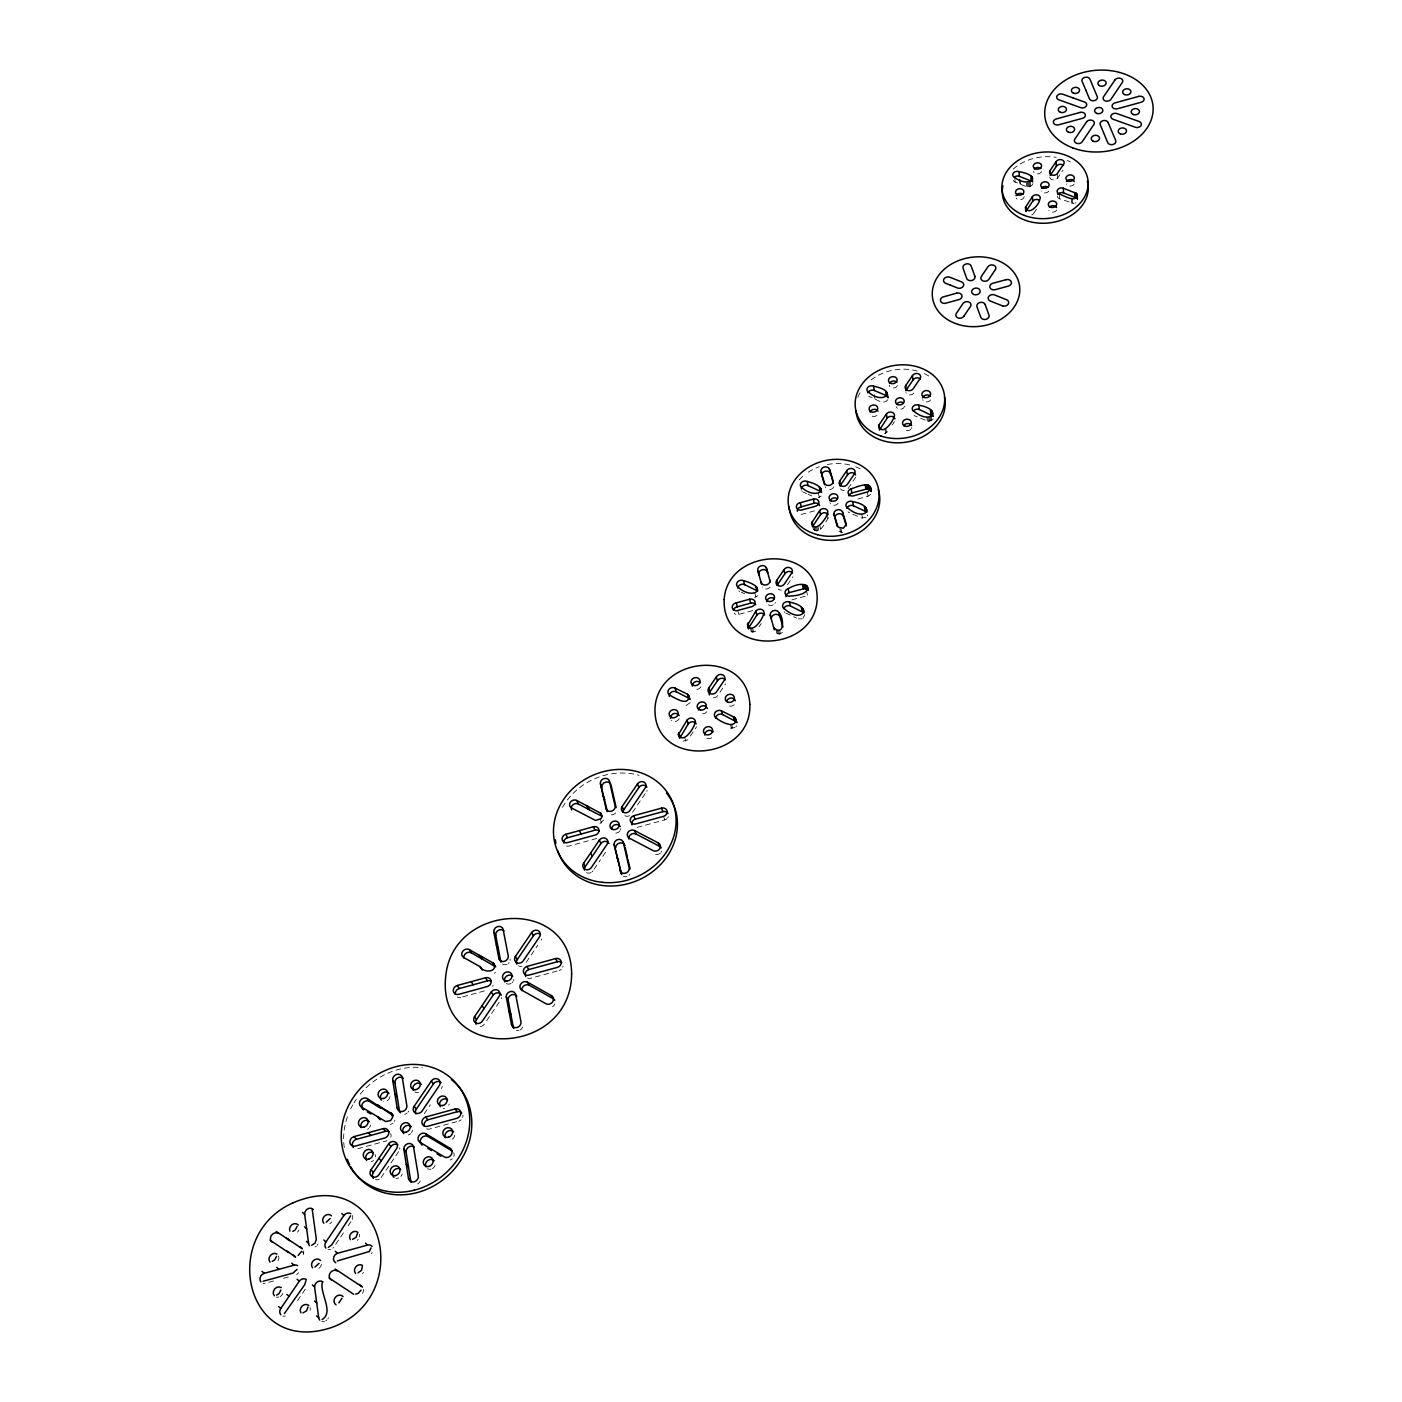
<?xml version="1.0" encoding="UTF-8"?>
<svg xmlns="http://www.w3.org/2000/svg" width="1402" height="1402" viewBox="0 0 1402 1402"><rect width="100%" height="100%" fill="white"/><g stroke="black" fill="none" stroke-linecap="round" stroke-linejoin="round"><path stroke-width="0.75" stroke-dasharray="5 3.75" d="M804.836 614.654L802.89 618.317M303.41 1254.685L303.743 1250.777M1033.011 183.609C1029.541 191.04 1020.516 183.031 1015.136 182.12A4.171 3.207 -6.6 0 1 1013.208 180.227M603.561 820.065L599.46 824.025M394.505 1121.32L394.908 1120.093M867.33 515.831L867.68 514.867M887.869 399.658C883.102 406.124 875.339 397.94 869.678 396.784A4.346 3.523 -10.1 0 1 868.802 396.258M690.117 702.595L686.489 705.329L683.107 704.768M812.932 528.852C819.364 535.914 825.603 522.14 827.969 518.267A4.469 3.733 -11.9 0 0 828.459 517.356M887.624 431.711L884.487 433.744M486.652 1020.726L499.638 1001.554M594.045 869.275L600.424 859.759M719.945 692.255L725.57 683.878M1049.747 177.002A4.188 3.207 -5.8 0 0 1052.972 179.894A4.188 3.207 -5.8 0 0 1057.616 178.089L1062.944 170.185M848.105 488.509L855.395 477.714A4.434 3.68 -10.9 0 0 855.763 476.785M632.565 812.284L645.516 793.129M787.468 584.774L792.884 576.748M526.223 962.263L537.807 945.176M343.402 1232.884L333.834 1247.009A5.345 4.697 -49.8 0 1 332.922 1248.078M348.187 1225.821L351.762 1220.529M424.228 1113.819L430.344 1104.794M690.345 736.05L695.865 727.936A4.644 4.066 -19.2 0 0 696.408 726.937M1033.677 213.402L1036.814 208.81M892.18 425.016L894.476 421.669M398.659 1151.62L381.256 1177.312A5.222 4.627 -46.3 0 1 380.363 1178.346M297.539 1300.583L307.02 1286.65M602.737 856.359L607.364 849.559M759.078 626.747L761.198 623.627M735.962 726.779L736.628 725.833M933.206 419.075L928.51 421.389L914.998 415.956A4.381 3.575 -8.8 0 1 914.104 415.43M791.832 599.898L805.431 596.183L808.2 594.255M870.73 494.363L868.031 496.238L854.712 499.866M494.538 973.251L495.449 972.357M757.746 595.762L754.802 597.48M821.099 496.133L818.225 497.798M687.839 739.783L682.406 741.413M1033.432 213.787L1031.784 214.979M782.474 632.53L779.337 634.054L775.288 632.547M392.823 1123.388L390.439 1124.474M755.836 631.093L752.488 632.109L749.509 630.795M735.051 727.55L730.442 728.111M865.858 517.408L861.424 517.986L848.911 512.449A4.469 3.733 -11 0 1 848 511.888M1074.931 203.185L1075.877 202.729M462.765 996.857L487.283 990.145M357.86 1148.694L386.934 1140.755M273.548 1281.007L265.521 1283.233A5.415 4.679 -51.1 0 1 262.963 1283.251M752.734 610.606L738.241 614.532A4.539 3.873 -15.7 0 1 734.157 613.217M667.001 818.663A4.749 4.224 -22.4 0 1 664.846 819.855L637.665 827.268A4.749 4.206 -23.8 0 1 636.455 827.53M557.102 971.043L531.148 978.14A4.925 4.416 -33.5 0 1 527.52 978.018M456.789 1121.635L430.116 1128.925A5.152 4.592 -43.3 0 1 426.401 1128.75M814.439 510.889L802.189 514.219A4.451 3.715 -12.7 0 1 798.947 513.623M596.814 838.466L569.3 845.984A4.767 4.206 -27 0 1 564.901 845.003M283.502 1278.291L289.408 1276.696M801.839 618.86L798.369 618.895M1057.318 196.105A4.224 3.242 -5.5 0 0 1059.544 198.769L1073.862 203.448M838.922 531.183L842.917 532.602M803.223 492.137L806.5 493.557M811.776 495.922L808.13 494.275M741.308 592.205L744.602 593.729M785.751 613.024L796.564 618.054M301.675 1251.373L303.848 1253.37M600.161 819.557L601.703 823.027M663.479 816.367L664.846 819.855M684.649 737.557L685.928 741.202M730.424 724.694L731.581 728.392M731.634 724.694L732.79 728.392M737.715 610.466L738.819 614.374M751.419 628.219L752.488 632.109M750.28 628.026L751.349 631.916M752.611 628.149L753.68 632.022M754.872 593.186L755.923 597.129M777.164 630.181L778.163 634.054M776.042 629.919L777.041 633.792M779.512 629.919L780.511 633.792M778.338 630.181L779.337 634.054M806.571 591.136L807.464 595.096M813.475 526.241L814.352 530.307M815.613 526.837L816.472 530.92M814.474 526.661L815.351 530.727M817.892 526.416L818.75 530.499M816.77 526.749L817.646 530.832M819.697 525.102L820.573 529.185M818.47 493.311L819.329 497.447M827.127 514.166L827.969 518.267M839.851 528.291L840.657 532.374M840.955 528.536L841.761 532.62M861.774 514.113L862.528 518.232M867.295 492.084L868.031 496.238M874.322 394.733L875.006 399.044M885.889 428.609L886.572 432.885M884.925 429.17L885.591 433.428M927.949 417.113L928.51 421.389M926.845 416.885L927.405 421.178M930.209 416.797L930.77 421.091M929.105 417.077L929.649 421.371M931.226 416.306L931.769 420.6M1014.82 177.441L1015.136 182.12M1020.06 179.403L1020.358 184.065M1019.604 179.193L1019.902 183.872M1027.228 182.032L1027.508 186.694M1026.334 183.259L1026.527 186.378M1030.435 181.734L1030.698 186.396M1029.383 182.05L1029.664 186.711M1028.297 182.155L1028.577 186.816M1057.423 173.41L1057.616 178.089M1059.351 194.124L1059.544 198.769M1072.6 198.839L1072.758 203.5M1071.531 198.663L1071.689 203.325M1024.161 196.578A4.206 3.242 -6.5 0 1 1020.831 199.715A4.206 3.242 -6.5 0 1 1016.24 198.19M1056.6 210.037A4.224 3.277 -5.7 0 1 1052.674 212.193A4.224 3.277 -5.7 0 1 1048.801 210.3M1041.546 171.64A4.171 3.19 -6.2 0 1 1037.235 173.883A4.171 3.19 -6.2 0 1 1033.537 171.359M1074.09 184.065A4.206 3.225 -5.4 0 1 1070.076 186.045A4.206 3.225 -5.4 0 1 1066.344 184.03M1048.836 191.075A4.206 3.225 -5.9 0 1 1044.718 192.933A4.206 3.225 -5.9 0 1 1041.125 190.795M1013.19 169.134A43.129 33.192 -5.9 0 1 1056.267 157.357M1067.15 160.424A43.129 33.192 -5.9 0 1 1070.462 161.949M330.557 1249.41A5.345 4.697 -49.8 0 1 327.998 1249.427M285.43 1316.04A5.468 4.749 -52.6 0 1 282.853 1316.057M321.496 1264.113A5.38 4.714 -50.7 0 1 315.923 1269.266M328.401 1317.687A5.468 4.802 -53.1 0 1 327.753 1318.967M326.824 1320.053A5.468 4.802 -53.1 0 1 325.685 1320.894M324.423 1321.42A5.468 4.802 -53.1 0 1 321.812 1321.42M363.398 1289.507A5.433 4.784 -52.1 0 1 362.47 1293.45M372.213 1252.547A5.345 4.732 -50.1 0 1 371.302 1253.616M352.358 1215.481A5.31 4.662 -48.5 0 1 352.41 1219.302M318.026 1243.96A5.345 4.679 -49.6 0 1 317.308 1245.151M316.344 1246.168A5.345 4.679 -49.6 0 1 315.187 1246.904M298.608 1272.683A5.398 4.697 -50.9 0 1 296.558 1274.576M310.105 1307.558A5.468 4.767 -52.7 0 1 310.105 1310.239M331.678 1221.896A5.31 4.644 -48.6 0 1 329.698 1223.806M359.333 1234.338A5.328 4.697 -49.4 0 1 359.438 1236.932M358.229 1239.386A5.328 4.697 -49.4 0 1 357.23 1240.367M282.853 1293.398A5.433 4.714 -51.8 0 1 280.137 1296.552M278.875 1297.06A5.433 4.714 -51.8 0 1 276.317 1297.078M363.504 1272.403A5.38 4.767 -51.1 0 1 362.592 1273.472M298.994 1229.887A5.328 4.627 -49 0 1 297.452 1232.148M278.525 1255.912A5.38 4.662 -50.3 0 1 276.948 1262.08M344.279 1147.519A67.629 60.023 -43.8 0 1 347.451 1116.64M350.78 1108.702A67.629 60.023 -43.8 0 1 352.813 1104.881M353.9 1103.006A67.629 60.023 -43.8 0 1 356.283 1099.361M360.226 1094.138A67.629 60.023 -43.8 0 1 385.743 1074.16M387.706 1073.266A67.629 60.023 -43.8 0 1 422.405 1067.676M442.226 1086.147A5.082 4.539 -41.2 0 1 441.332 1088.548M399.675 1147.905A5.187 4.592 -44.9 0 1 399.658 1149.167M379.276 1179.152A5.222 4.627 -46.3 0 1 375.491 1179.678M412.451 1130.135A5.152 4.574 -43.8 0 1 411.54 1132.588M410.663 1133.605A5.152 4.574 -43.8 0 1 408.35 1134.884M420.232 1180.887A5.24 4.662 -46.3 0 1 417.638 1183.936M453.687 1152.707A5.187 4.662 -44.7 0 1 453.827 1156.44M452.338 1158.665A5.187 4.662 -44.7 0 1 450.007 1159.962M462.853 1115.081A5.135 4.609 -42.4 0 1 462.607 1117.587M461.135 1119.795A5.135 4.609 -42.4 0 1 458.84 1121.074M408.648 1111.05A5.135 4.539 -42.8 0 1 407.964 1112.189M407.036 1113.153A5.135 4.539 -42.8 0 1 404.67 1114.292M390.667 1133.57A5.17 4.574 -44.3 0 1 390.755 1137.25M402.146 1173.965A5.222 4.644 -46.1 0 1 400.919 1176.348M398.729 1177.925A5.222 4.644 -46.1 0 1 396.188 1178.293M418.532 1092.351A5.1 4.521 -41.6 0 1 414.887 1092.018M449.166 1104.057A5.117 4.574 -42 0 1 448.745 1105.284M444.679 1108.369A5.117 4.574 -42 0 1 443.4 1108.421M375 1154.477A5.205 4.592 -45.4 0 1 375.385 1156.93M373.563 1160.418A5.205 4.592 -45.4 0 1 371.232 1161.715M454.721 1135.217A5.17 4.627 -43.6 0 1 450.638 1139.984M435.006 1165.57A5.205 4.662 -45.4 0 1 432.412 1168.602M431.168 1169.11A5.205 4.662 -45.4 0 1 427.487 1168.655M390.001 1096.592A5.117 4.504 -42.4 0 1 383.412 1101.306M370.478 1125.087A5.152 4.539 -44 0 1 369.55 1127.523M368.656 1128.54A5.152 4.539 -44 0 1 367.569 1129.329M513.886 979.437A4.942 4.399 -34.4 0 1 513.623 980.629M513.044 981.733A4.942 4.399 -34.4 0 1 512.221 982.697M511.169 983.45A4.942 4.399 -34.4 0 1 505.474 982.855M522.017 966.171A4.907 4.381 -33.2 0 1 518.442 965.785M501.776 997.453A4.96 4.434 -35.5 0 1 501.46 998.645M510.118 959.161A4.907 4.364 -33.6 0 1 510.1 960.335M509.119 962.578A4.907 4.364 -33.6 0 1 508.225 963.489M507.138 964.173A4.907 4.364 -33.6 0 1 502.424 963.98M541.838 938.937A4.889 4.346 -31.7 0 1 541.277 940.041M484.391 1024.091A4.995 4.451 -37.1 0 1 480.027 1026.492M460.855 997.383A4.96 4.381 -36.3 0 1 457.297 996.997M522.613 1027.088A4.995 4.504 -36.4 0 1 520.142 1029.979M518.933 1030.47A4.995 4.504 -36.4 0 1 516.444 1030.523M554.947 1003.814A4.977 4.486 -34.2 0 1 552.493 1006.671M562.973 965.996A4.925 4.416 -32.2 0 1 562.728 967.187M561.326 969.273A4.925 4.416 -32.2 0 1 559.1 970.499M493.066 985.133A4.942 4.399 -35.2 0 1 492.803 986.325M620.788 828.652A4.749 4.206 -24.8 0 1 620.56 829.774M620.034 830.825A4.749 4.206 -24.8 0 1 613.568 832.595M629.586 815.649A4.732 4.188 -23.8 0 1 624.013 815.14M615.723 812.862A4.732 4.171 -24.4 0 1 608.363 813.528M647.216 790.36A4.714 4.153 -22.6 0 1 646.69 791.394M592.976 870.852A4.802 4.259 -27.2 0 1 592.17 871.781M591.136 872.5A4.802 4.259 -27.2 0 1 586.457 872.64M562.535 807.342A62.354 55.169 -24.8 0 1 639.014 775.324M629.919 874.41A4.802 4.294 -25.8 0 1 629.112 875.339M626.922 876.53A4.802 4.294 -25.8 0 1 623.382 876.197M661.551 851.172A4.784 4.276 -23.7 0 1 661.025 852.241M660.237 853.17A4.784 4.276 -23.7 0 1 654.506 854.028M668.316 816.7A4.749 4.224 -22.4 0 1 667.79 817.752M700.895 686.77A4.609 3.996 -18.3 0 1 693.85 688.697M679.216 718.648A4.644 4.031 -19.7 0 1 671.348 720.172M711.778 737.715A4.662 4.083 -18.6 0 1 706.187 737.715M734.245 704.733A4.627 4.031 -17.2 0 1 727.007 704.435M717.684 695.602A4.627 4.013 -17.7 0 1 711.375 697.32M706.853 711.655A4.644 4.031 -18.5 0 1 700.527 713.39M775.394 602.404A4.539 3.873 -14.4 0 1 774.92 603.368M773.221 604.858A4.539 3.873 -14.4 0 1 767.823 604.472M739.66 591.451A4.504 3.82 -15.3 0 1 738.784 590.855M784.822 612.429A4.556 3.891 -13.8 0 1 784.139 611.64M781.37 590.084A4.521 3.838 -13.9 0 1 778.233 589.085M770.136 587.14A4.521 3.838 -14.4 0 1 762.408 587.035M838.116 503.283A4.451 3.715 -11.5 0 1 830.019 502.775M802.365 491.559A4.416 3.68 -12.4 0 1 801.716 490.805M844.267 490.56A4.434 3.698 -11.2 0 1 840.464 488.877M833.682 486.897A4.434 3.68 -11.6 0 1 827.04 489.123M825.568 487.756A4.434 3.68 -11.6 0 1 825.217 486.862M799.21 479.905A45.653 38.099 -11.5 0 1 805.011 474.524M808.306 472.194A45.653 38.099 -11.5 0 1 819.329 466.708M827.373 464.518A45.653 38.099 -11.5 0 1 851.82 465.499M855.588 466.778A45.653 38.099 -11.5 0 1 862.563 470.196M897.455 385.638A4.346 3.523 -9.5 0 1 889.166 385.2M876.898 415.465A4.364 3.575 -10.1 0 1 870.782 415.36M857.919 397.379A44.846 36.575 -9.3 0 1 861.056 390.983M871.15 379.924A44.846 36.575 -9.3 0 1 917.118 370.987M924.409 373.651A44.846 36.575 -9.3 0 1 930.91 377.418M911.843 427.452A4.399 3.61 -9.1 0 1 911.51 428.381M910.897 429.205A4.399 3.61 -9.1 0 1 903.957 429.345M930.648 399.903A4.381 3.558 -8.5 0 1 922.621 399.763M913.824 393.033A4.364 3.54 -9 0 1 905.867 392.613M904.658 406.37A4.364 3.558 -9.3 0 1 896.246 406.808"/><path stroke-width="1.5" d="M747.546 625.082L755.818 611.202A4.556 3.908 -14.9 0 1 762.092 609.677A4.556 3.908 -14.9 0 1 763.336 615.057C762.057 619.369 752.541 634.528 747.546 625.082L748.615 628.955L747.546 624.048M678.375 734.648L687.033 720.155A4.662 4.066 -19.2 0 1 693.429 718.613A4.662 4.066 -19.2 0 1 694.603 724.256C693.342 728.602 683.387 744.62 678.375 734.648L679.672 738.293L688.294 723.835L687.033 720.155M305.899 1280.692L304.777 1284.618L284.378 1313.604M357.475 1233.445L356.143 1237.283L352.621 1239.35M308.037 1306.892L306.547 1310.817L302.955 1312.85M371.109 1247.868L369.234 1251.548M341.93 1298.305L338.863 1302.879M350.64 1215.814L331.678 1244.906L328.348 1247.342M280.891 1290.033L278.928 1293.766L276.527 1295.115M297.101 1226.417L295.174 1230.045L292.79 1231.377M276.562 1256.367L274.599 1260.03L272.216 1261.379M1025.475 207.391L1032.415 196.578A4.224 3.26 -6.1 0 1 1038.181 195.176A4.224 3.26 -6.1 0 1 1039.688 199.575C1039.513 204.377 1028.612 216.469 1025.475 207.391L1025.721 211.334M886.414 413.94L887.08 418.234L879.475 430.063L879.054 424.876L886.414 413.94A4.399 3.593 -9.6 0 1 892.443 412.486A4.399 3.593 -9.6 0 1 893.828 417.375C893.214 421.231 881.963 436.863 878.791 425.805M811.723 522.858L819.679 510.538A4.469 3.733 -12 0 1 825.813 509.049A4.469 3.733 -12 0 1 827.127 514.166C826.567 518.004 814.79 534.477 811.723 522.858L812.617 526.942M748.633 627.921L756.87 615.11L755.818 611.202M301.623 1251.285L298.205 1255.509M297.014 1269.388L293 1273.086L263.138 1281.253M330.153 1218.496L326.28 1222.211M361.015 1290.173L358.281 1293.38L355.67 1294.099M319.008 1263.325L314.977 1267.075M590.645 852.994L599.355 840.078A4.784 4.241 -25.7 0 1 605.892 838.501A4.784 4.241 -25.7 0 1 606.978 844.442L591.381 867.487A4.819 4.276 -27.1 0 1 584.862 869.275A4.819 4.276 -27.1 0 1 583.565 863.334L590.645 852.994L592.24 856.377L585.177 866.699A4.802 4.259 -27.2 0 0 584.459 870.029M819.679 510.538L820.538 514.639L812.897 525.978L812.021 521.894M1032.415 196.578L1032.678 201.24L1025.984 211.176L1025.703 206.55M592.24 856.377L600.915 843.496A4.767 4.224 -25.8 0 1 608.976 843.513M378.908 1158.28L388.669 1143.839A5.205 4.609 -44.8 0 1 395.574 1142.192A5.205 4.609 -44.8 0 1 396.38 1148.939L378.926 1174.701A5.24 4.644 -46.2 0 1 372.021 1176.593A5.24 4.644 -46.2 0 1 370.987 1169.829L378.908 1158.28L381.239 1160.926L373.335 1172.458A5.222 4.627 -46.3 0 0 373.44 1178.434M482.06 1005.637L491.278 991.968A4.977 4.434 -35.4 0 1 498.008 990.355A4.977 4.434 -35.4 0 1 498.954 996.699L482.428 1021.077A5.012 4.469 -37 0 1 475.716 1022.917A5.012 4.469 -37 0 1 474.559 1016.573L482.06 1005.637L484.005 1008.669L476.522 1019.587A4.995 4.451 -37.1 0 0 476.102 1024.249M280.786 1314.708A5.468 4.749 -52.6 0 1 280.803 1308.417L299.274 1281.218A5.415 4.732 -51.5 0 1 306.319 1279.535M381.239 1160.926L390.948 1146.521A5.187 4.592 -44.9 0 1 397.835 1144.873M484.005 1008.669L493.206 995.034A4.96 4.434 -35.5 0 1 501.425 995.14M516.847 964.155A4.907 4.381 -33.2 0 1 517.233 959.616L533.443 935.73A4.889 4.346 -31.7 0 1 540.033 933.925M325.93 1248.13A5.345 4.697 -49.8 0 1 325.895 1241.997L343.84 1215.552A5.31 4.662 -48.5 0 1 350.763 1213.659M415.833 1113.942A5.135 4.556 -42.7 0 1 416.341 1109.105L433.446 1083.904A5.082 4.539 -41.2 0 1 441.139 1082.782M622.137 806.5L637.507 783.858A4.732 4.153 -22.6 0 1 643.939 782.106A4.732 4.153 -22.6 0 1 645.288 787.854L629.936 810.531A4.749 4.188 -23.8 0 1 623.469 812.301A4.749 4.188 -23.8 0 1 622.137 806.5L623.61 810.005A4.732 4.188 -23.8 0 0 622.856 812.161M623.61 810.005L638.926 787.416A4.714 4.153 -22.6 0 1 646.935 787.153M709.359 694.936A4.627 4.013 -17.7 0 1 709.955 691.817L717.473 680.741A4.609 3.996 -17.3 0 1 725.36 679.847M1050.028 170.658L1056.144 161.686A4.188 3.207 -5.7 0 1 1061.647 159.775A4.188 3.207 -5.7 0 1 1063.838 163.911L1057.423 173.41A4.206 3.225 -5.8 0 1 1051.745 174.97A4.206 3.225 -5.8 0 1 1050.028 170.658L1050.168 173.795M515.41 956.462L531.673 932.523A4.907 4.364 -31.6 0 1 538.28 930.718A4.907 4.364 -31.6 0 1 539.525 936.834L523.261 960.826A4.925 4.399 -33.1 0 1 516.619 962.648A4.925 4.399 -33.1 0 1 515.41 956.462L517.233 959.616M414.133 1106.336L431.325 1081.047A5.1 4.539 -41.1 0 1 438.107 1079.189A5.1 4.539 -41.1 0 1 439.229 1085.709L422.055 1111.05A5.152 4.574 -42.6 0 1 415.237 1112.925A5.152 4.574 -42.6 0 1 414.133 1106.336L416.341 1109.105M839.728 481.009L846.685 470.774A4.434 3.68 -10.9 0 1 852.591 468.724A4.434 3.68 -10.9 0 1 854.642 473.543L847.334 484.356A4.451 3.698 -11.2 0 1 841.27 486.003A4.451 3.698 -11.2 0 1 839.728 481.009L840.517 485.162A4.434 3.698 -11.2 0 0 840.078 486.091M905.692 385.55L912.404 375.718A4.364 3.54 -8.8 0 1 918.17 373.703A4.364 3.54 -8.8 0 1 920.273 378.312L913.245 388.704A4.364 3.54 -9 0 1 907.304 390.334A4.364 3.54 -9 0 1 905.692 385.55L906.305 389.896A4.364 3.54 -9 0 0 905.867 390.772M1050.238 175.355L1056.354 166.382L1056.144 161.686M840.517 485.162L847.474 474.963L846.685 470.774M776.673 580.463L783.911 569.808A4.521 3.838 -13.5 0 1 789.939 567.705A4.521 3.838 -13.5 0 1 791.937 572.752L784.349 584.003A4.539 3.856 -13.9 0 1 778.163 585.703A4.539 3.856 -13.9 0 1 776.673 580.463L777.654 584.424A4.521 3.838 -13.9 0 0 777.181 585.388M906.305 389.896L912.982 380.065L912.404 375.718M777.654 584.424L784.875 573.804L783.911 569.808M708.764 688.067L716.299 676.956A4.627 3.996 -17.3 0 1 722.468 674.783A4.627 3.996 -17.3 0 1 724.413 680.093L716.492 691.852A4.627 4.013 -17.7 0 1 710.183 693.587A4.627 4.013 -17.7 0 1 708.764 688.067L709.955 691.817M369.234 1251.53L337.339 1260.941M293.158 1202.758C218.87 1235.477 245.175 1356.628 331.661 1327.466C415.553 1297.516 385.059 1163.59 293.211 1202.741M322.162 1319.51C334.254 1312.132 319.586 1293.45 322.302 1282.69M358.071 1272.806L361.436 1270.335L362.364 1266.392M311.665 1245.274L315.117 1243.048L316.326 1239.193L312.243 1209.576M736.278 602.895L749.614 599.215A4.539 3.873 -15.2 0 1 755.03 601.756A4.539 3.873 -15.2 0 1 751.682 606.68L737.137 610.624A4.539 3.873 -15.7 0 1 732.23 607.469A4.539 3.873 -15.7 0 1 736.278 602.895L737.382 606.821A4.539 3.873 -15.7 0 0 733.386 610.343M737.382 606.821L750.683 603.14A4.539 3.873 -15.2 0 1 755.678 604.753M579.482 830.597L593.432 826.759A4.767 4.206 -25.7 0 1 598.917 829.633A4.767 4.206 -25.7 0 1 595.254 835.031L567.652 842.584A4.784 4.206 -27 0 1 562.184 839.693A4.784 4.206 -27 0 1 565.882 834.278L579.482 830.597L581.076 834.05L594.991 830.194A4.767 4.206 -25.8 0 1 599.408 831.176M471.23 981.698L485.565 977.737A4.96 4.416 -35.1 0 1 491.103 980.857A4.96 4.416 -35.1 0 1 487.213 986.552L458.84 994.316A4.977 4.399 -36.2 0 1 453.337 991.196A4.977 4.399 -36.2 0 1 457.245 985.483L471.23 981.698L473.193 984.782L487.493 980.822A4.942 4.399 -35.2 0 1 491.05 981.207M368.428 1132.711L383.167 1128.645A5.187 4.574 -44.2 0 1 388.74 1132.027A5.187 4.574 -44.2 0 1 384.639 1138.038L355.477 1146.03A5.205 4.574 -44.8 0 1 349.922 1142.648A5.205 4.574 -44.8 0 1 354.058 1136.601L368.428 1132.711L370.759 1135.427L385.462 1131.361A5.17 4.574 -44.3 0 1 389.09 1131.8M260.93 1281.919A5.415 4.679 -51.1 0 1 264.277 1273.314L293.999 1265.2A5.398 4.697 -50.9 0 1 297.68 1265.691M800.314 502.722L813.388 499.112A4.451 3.715 -12.2 0 1 818.75 501.495A4.451 3.715 -12.2 0 1 815.526 506.245L801.278 510.1A4.451 3.715 -12.7 0 1 796.406 507.121A4.451 3.715 -12.7 0 1 800.314 502.722L801.225 506.841A4.451 3.715 -12.7 0 0 797.317 511.222M801.225 506.841L814.264 503.23A4.451 3.715 -12.2 0 1 819.609 505.614M870.484 487.353L868.381 491.664L853.941 495.73A4.469 3.715 -10.9 0 1 848.315 493.697A4.469 3.715 -10.9 0 1 851.119 488.807C856.604 487.37 871.816 479.379 871.203 491.506L870.046 486.476M848.964 495.922A4.451 3.715 -10.9 0 1 851.873 492.961L866.944 488.947L870.765 490.63M788.117 588.7C810.041 576.134 816.945 594.886 790.886 595.955A4.556 3.873 -13.6 0 1 785.208 593.8A4.556 3.873 -13.6 0 1 788.117 588.7L789.081 592.66A4.539 3.873 -13.6 0 0 785.961 596.744M789.081 592.66L804.45 588.577L808.306 590.347L807.394 586.387M633.651 815.754L661.516 808.13A4.767 4.224 -22.4 0 1 667.089 810.987A4.767 4.224 -22.4 0 1 663.479 816.367L636.228 823.815A4.767 4.224 -23.8 0 1 630.427 821.344A4.767 4.224 -23.8 0 1 633.651 815.754L635.088 819.241A4.749 4.206 -23.8 0 0 631.899 824.797M635.088 819.241L662.883 811.635A4.749 4.224 -22.4 0 1 668.018 813.458M526.924 966.434L555.578 958.582A4.942 4.434 -32.1 0 1 561.203 961.684A4.942 4.434 -32.1 0 1 557.383 967.362L529.343 975.021A4.942 4.416 -33.4 0 1 523.507 972.34A4.942 4.416 -33.4 0 1 526.924 966.434L528.729 969.571A4.925 4.416 -33.5 0 0 525.785 976.511M528.729 969.571L557.313 961.737A4.925 4.416 -32.2 0 1 561.816 962.806M425.665 1117.026L455.124 1108.964A5.152 4.609 -42.3 0 1 460.785 1112.312A5.152 4.609 -42.3 0 1 456.754 1118.323L427.943 1126.192A5.17 4.592 -43.1 0 1 422.037 1123.282A5.17 4.592 -43.1 0 1 425.665 1117.026L427.838 1119.795L457.21 1111.733A5.135 4.609 -42.4 0 1 461.784 1112.925M335.306 1251.338L337.391 1253.335L367.464 1245.099A5.345 4.732 -50.1 0 1 372.108 1246.378M563.849 843.093A4.767 4.206 -27 0 1 567.53 837.713L581.076 834.05M455.352 994.246A4.96 4.381 -36.3 0 1 459.26 988.55L473.193 984.782M353.322 1147.502A5.187 4.556 -44.9 0 1 356.441 1139.3L370.759 1135.427M1019.061 171.692C1044.823 176.109 1027.806 188.429 1014.82 177.441A4.188 3.207 -6.6 0 1 1013.348 173.112A4.188 3.207 -6.6 0 1 1019.061 171.692L1019.359 176.372L1031.977 181.314L1031.714 176.652M1077.349 194.983C1075.579 203.553 1063.487 195.088 1059.351 194.124A4.224 3.26 -5.6 0 1 1057.616 189.778A4.224 3.26 -5.6 0 1 1063.329 188.219L1076.491 193.458L1077.437 198.944M1057.827 194.44A4.224 3.242 -5.5 0 1 1063.522 192.88L1076.648 198.12L1076.491 193.458M586.807 805.817L601.178 813.493L602.019 816.595L601.037 818.715L595.517 820.433L571.613 808.008A4.732 4.153 -25.7 0 1 570.351 802.224A4.732 4.153 -25.7 0 1 576.783 800.472L586.807 805.817L588.384 809.322L601.879 816.244L600.336 812.757M873.586 386.198C899.874 391.351 882.331 404.898 868.96 392.472A4.364 3.54 -10.1 0 1 867.61 387.653A4.364 3.54 -10.1 0 1 873.586 386.198L874.287 390.51L886.327 395.609L888.097 397.817L887.098 392.63M918.766 405.196C943.318 409.366 931.419 425.384 914.419 411.662A4.399 3.593 -8.8 0 1 912.79 406.825A4.399 3.593 -8.8 0 1 918.766 405.196L919.344 409.489L933.294 416.306M469.267 949.592L492.978 962.911L495.73 966.819L471.23 952.764L469.267 949.592A4.925 4.346 -34.4 0 0 462.642 951.415A4.925 4.346 -34.4 0 0 463.782 957.566L479.782 966.504C483.024 973.128 497.868 972.637 493.819 963.7M852.661 501.601C877.424 506.087 865.297 522.788 848.122 508.33A4.469 3.733 -11 0 1 846.563 503.265A4.469 3.733 -11 0 1 852.661 501.601L853.432 505.736L866.927 512.098L866.191 507.98M807.131 481.447C833.436 488.071 816.647 500.514 802.33 487.984A4.434 3.68 -12.5 0 1 801.05 482.954A4.434 3.68 -12.5 0 1 807.131 481.447L808.025 485.6L820.976 491.611L820.135 487.475M377.348 1104.846L391.929 1113.801L392.648 1117.324L390.562 1120.636L385.673 1121.53L361.401 1107.002A5.135 4.504 -42.9 0 1 360.384 1100.447A5.135 4.504 -42.9 0 1 367.184 1098.59L393.366 1115.729L391.088 1112.96M743.551 580.708C770.048 587.701 753.119 600.757 738.556 587.508A4.521 3.838 -15.3 0 1 737.329 582.216A4.521 3.838 -15.3 0 1 743.551 580.708L744.62 584.669L757.693 591.031L756.659 587.087M789.484 602.089C814.474 606.891 802.137 624.363 784.769 609.099A4.556 3.908 -13.8 0 1 783.262 603.789A4.556 3.908 -13.8 0 1 789.484 602.089L790.448 606.014L804.065 612.779L803.136 608.854M276.159 1231.429L302.359 1248.761L300.186 1246.764M735.735 718.963C736.19 730.091 720.102 721.574 716.51 718.157A4.662 4.066 -17.9 0 1 715.073 712.584A4.662 4.066 -17.9 0 1 721.434 710.849L734.403 717.281L736.874 722.678L735.209 718.034M688.873 695.742C689.136 707.239 674.94 698.021 669.876 695.182A4.627 3.996 -19.3 0 1 668.719 689.626A4.627 3.996 -19.3 0 1 675.063 688.084L687.453 694.183L690.135 699.475M675.063 688.084L676.36 691.834L689.556 698.599L688.294 694.866M721.434 710.849L722.608 714.547L736.33 721.75M658.257 842.9A4.802 4.294 -23.7 0 1 659.641 848.823A4.802 4.294 -23.7 0 1 653.104 850.611L629.393 838.203A4.784 4.241 -24.3 0 1 628.043 832.332A4.784 4.241 -24.3 0 1 634.545 830.545L658.257 842.9L659.641 846.335A4.784 4.276 -23.7 0 1 661.271 847.877M634.545 830.545L635.982 833.997L659.641 846.335M576.783 800.472L578.395 803.977L588.384 809.322M551.354 995.56A4.977 4.486 -34.1 0 1 552.633 1001.887A4.977 4.486 -34.1 0 1 545.921 1003.727L522 990.285A4.96 4.451 -34.2 0 1 520.773 984.011A4.96 4.451 -34.2 0 1 527.467 982.189L551.354 995.56L553.107 998.627A4.977 4.486 -34.2 0 1 554.736 1000.292M527.467 982.189L529.273 985.273L553.107 998.627M425.84 1133.78L449.954 1148.238L452.057 1150.919L428.013 1136.496L425.84 1133.78A5.187 4.627 -44 0 0 418.97 1135.655A5.187 4.627 -44 0 0 420.074 1142.332L422.265 1145.031A5.17 4.609 -44.2 0 1 421.336 1144.26M367.306 1111.909L370.882 1114.047M420.074 1142.332L444.189 1156.86A5.205 4.662 -44.6 0 0 451.111 1154.968A5.205 4.662 -44.6 0 0 449.954 1148.238M427.82 1148.378L431.518 1150.604M437.074 1153.951L440.771 1156.177M367.184 1098.59L369.515 1101.394L379.644 1107.633M335.148 1268.985L361.418 1286.353A5.433 4.784 -52.1 0 1 362.364 1287.176M270.095 1240.227L288.514 1252.529M329.102 1277.958L353.672 1294.274M278.56 1306.541L280.803 1308.417M286.867 1294.414L289.092 1296.324M262.016 1271.369L264.277 1273.314M316.554 1315.865L318.71 1317.722A5.468 4.802 -53.1 0 0 319.726 1320.071M276.72 1267.39L278.945 1269.353M314.574 1301.091L316.729 1302.984M297.084 1279.272L299.274 1281.218M312.401 1284.951L314.556 1286.896L318.71 1317.722M291.791 1263.22L293.999 1265.2M293.439 1255.14L295.629 1257.121L286.306 1250.531M286.376 1238.089L288.567 1240.122M287.48 1238.632L289.671 1240.665M306.46 1241.366L308.598 1243.399A5.345 4.679 -49.6 0 0 309.439 1245.747M359.385 1284.425L361.418 1286.353M304.532 1226.855L306.67 1228.906L308.598 1243.399M323.792 1239.964L325.895 1241.997M302.499 1212.379L304.655 1214.465L306.67 1228.906M365.449 1243.066L367.464 1245.099M341.79 1213.466L343.84 1215.552M370.987 1169.829L373.335 1172.458M354.058 1136.601L356.441 1139.3M408.49 1178.381A5.258 4.679 -46.2 0 0 414.168 1181.851A5.258 4.679 -46.2 0 0 418.287 1175.7L413.45 1146.363A5.205 4.627 -44.7 0 0 403.811 1149.114L408.49 1178.381L410.733 1180.992A5.24 4.662 -46.3 0 0 411.101 1182.184M388.669 1143.839L390.948 1146.521M406.265 1164.396L408.508 1167.025M361.401 1107.002L363.731 1109.771A5.117 4.504 -43 0 1 362.732 1103.251A5.117 4.504 -43 0 1 369.515 1101.394M383.167 1128.645L385.462 1131.361M378.014 1116.991L380.31 1119.742M377.524 1116.658L379.837 1119.409M403.811 1149.114L406.054 1151.778L410.733 1180.992M378.435 1105.354L380.731 1108.123M397.134 1107.79A5.135 4.556 -42.7 0 0 402.444 1111.506A5.135 4.556 -42.7 0 0 406.86 1105.775L402.286 1077.7A5.1 4.504 -41.4 0 0 396.748 1074.423A5.1 4.504 -41.4 0 0 392.7 1080.311L397.134 1107.79L399.377 1110.577A5.135 4.539 -42.8 0 0 400.253 1112.802M394.961 1094.033L397.204 1096.855L399.377 1110.577M392.7 1080.311L394.943 1083.15L397.204 1096.855M431.325 1081.047L433.446 1083.904M455.124 1108.964L457.21 1111.733M474.559 1016.573L476.522 1019.587M457.245 985.483L459.26 988.55M491.278 991.968L493.206 995.034M511.432 1024.284A5.012 4.504 -36.3 0 0 517.075 1027.491A5.012 4.504 -36.3 0 0 520.966 1021.672L515.603 994.141A4.977 4.451 -35.1 0 0 506.227 996.787L511.432 1024.284L513.307 1027.28A4.995 4.504 -36.4 0 0 513.693 1028.385M480.273 966.819L482.2 969.939M485.565 977.737L487.493 980.822M508.944 1011.14L510.819 1014.172M506.227 996.787L508.102 999.854L513.307 1027.28M480.43 955.866L482.358 959.003M479.344 955.393L481.289 958.547M492.978 962.911L494.888 966.048M498.797 958.004A4.925 4.381 -33.5 0 0 504.054 961.439A4.925 4.381 -33.5 0 0 508.26 956.006L503.178 929.614A4.889 4.329 -32.6 0 0 497.692 926.582A4.889 4.329 -32.6 0 0 493.855 932.172L498.797 958.004L500.672 961.141A4.907 4.364 -33.6 0 0 500.97 962.263M496.361 945.071L498.253 948.243L500.672 961.141M493.855 932.172L495.73 935.379L498.253 948.243M773.764 627.763C784.437 637.227 784.296 617.669 778.934 612.516A4.574 3.908 -14.4 0 0 770.224 614.987L771.24 618.878A4.556 3.908 -14.4 0 1 779.915 616.424L782.912 627.062M531.673 932.523L533.443 935.73M555.578 958.582L557.313 961.737M565.882 834.278L567.53 837.713M583.565 863.334L585.177 866.699M593.432 826.759L594.991 830.194M599.355 840.078L600.915 843.496M587.876 806.255L589.453 809.743M619.859 870.221A4.819 4.311 -25.7 0 0 625.432 873.183A4.819 4.311 -25.7 0 0 629.112 867.68L623.207 841.883A4.784 4.259 -25.1 0 0 614.094 844.46L621.349 873.586A4.802 4.294 -25.8 0 0 621.752 874.638M617.108 857.919L618.615 861.301M614.094 844.46L621.349 873.586M605.909 808.095L607.434 811.583L600.459 783.876A4.714 4.136 -23.9 0 1 604.069 778.583A4.714 4.136 -23.9 0 1 609.519 781.387L615.127 806.132A4.749 4.171 -24.4 0 1 611.149 811.285A4.749 4.171 -24.4 0 1 605.909 808.095L600.459 783.876M603.228 795.968L604.753 799.49M623.347 842.427L624.819 845.844M637.507 783.858L638.926 787.416M661.516 808.13L662.883 811.635M678.726 732.492L680.023 736.155M678.393 733.561L679.69 737.224M687.453 694.183L688.715 697.916M829.371 468.899L833.051 480.816A4.434 3.68 -11.7 0 1 829.511 485.372A4.434 3.68 -11.7 0 1 824.376 482.709L821.239 472.246A4.434 3.663 -11.7 0 1 823.622 467.269A4.434 3.663 -11.7 0 1 829.371 468.899L833.296 483.147M830.492 473.999L830.194 473.087A4.416 3.663 -11.7 0 0 824.464 471.458A4.416 3.663 -11.7 0 0 822.08 476.417L824.586 484.759M833.892 514.043L838.098 527.099L843.268 528.256L846.265 524.225L842.427 511.642A4.486 3.75 -11.5 0 0 833.892 514.043L837.169 526.276M846.335 525.908L843.233 515.743A4.469 3.75 -11.4 0 0 834.716 518.162M716.299 676.956L717.473 680.741M733.912 717.018L735.051 720.716M733.404 716.755L734.543 720.453M734.403 717.281L735.542 720.978M766.333 567.74L767.648 572.682L767.35 571.736A4.504 3.82 -14.4 0 0 761.566 569.983A4.504 3.82 -14.4 0 0 759.06 575.153L758.026 571.175A4.521 3.82 -14.5 0 1 760.532 565.987A4.521 3.82 -14.5 0 1 766.333 567.74L770.346 582.268M770.224 614.987L774.272 629.831M747.862 623.031L748.931 626.904M758.026 571.175L761.566 584.266M749.614 599.215L750.683 603.14M755.818 586.439L756.87 590.382M779.074 613.007L780.073 616.915M801.348 607.627L802.277 611.57M802.347 608.135L803.276 612.061M801.856 607.89L802.785 611.815M803.521 584.599L804.45 588.577M802.47 584.774L803.381 588.735M627.886 859.338L630.146 869.1M805.764 585.02L806.676 588.998M804.695 584.687L805.607 588.665M806.693 585.598L807.605 589.576M611.027 784.945L616.161 807.57M625.257 847.772L627.448 857.411M813.388 499.112L814.264 503.23M820.731 488.264L821.572 492.4M819.294 486.844L820.152 490.998M821.239 472.246L822.08 476.417M842.584 512.098L843.373 516.216M851.119 488.807L851.873 492.961M864.421 506.823L865.157 510.941M865.402 507.296L866.138 511.415M864.911 507.068L865.647 511.187M865.174 484.952L865.91 489.123M868.434 485.18L869.152 489.351M867.365 484.864L868.083 489.018M866.208 484.794L866.944 488.947M869.345 485.74L870.064 489.894M879.054 424.876L879.737 429.135M885.661 391.281L886.327 395.609M886.502 391.877L887.151 396.188M932.207 411.207L932.751 415.5M931.419 410.558L931.962 414.869M930.928 410.33L931.471 414.641M930.437 410.12L930.981 414.414M1032.328 177.318L1032.591 181.98M1030.891 176.126L1031.171 180.805M1063.329 188.219L1063.522 192.88M1077.051 194.177L1077.209 198.839M1075.72 192.88L1075.86 197.542M1075.229 192.687L1075.387 197.349M1074.756 192.495L1074.913 197.156M1087.356 181.349A43.129 33.192 -5.9 0 1 1045.857 223.198A43.129 33.192 -5.9 0 1 1002.921 185.835M1016.012 195.719A4.206 3.242 -6.5 0 1 1023.127 194.282M1034.273 168.941A4.171 3.19 -6.2 0 1 1040.88 168.503M1049.397 207.04A4.224 3.277 -5.7 0 1 1056.617 207.531M1056.354 166.382A4.188 3.207 -5.7 0 1 1063.54 165.436M1066.519 181.559A4.206 3.225 -5.4 0 1 1070.532 179.561A4.206 3.225 -5.4 0 1 1074.265 181.577M1041.458 188.306A4.206 3.225 -5.9 0 1 1048.013 187.202M1014.329 177.09A4.171 3.207 -6.6 0 1 1019.359 176.372M1032.678 201.24A4.206 3.26 -6.1 0 1 1039.303 200.311M331.205 1279.903A5.398 4.749 -51.2 0 1 330.224 1272.876A5.398 4.749 -51.2 0 1 337.234 1270.948M312.611 1267.794A5.38 4.714 -50.7 0 1 313.487 1260.556A5.38 4.714 -50.7 0 1 320.497 1260.503M272.321 1242.26A5.345 4.627 -49.4 0 1 271.445 1235.372A5.345 4.627 -49.4 0 1 278.367 1233.462M314.556 1286.896A5.415 4.749 -51.7 0 1 323.056 1281.989M335.744 1262.781A5.363 4.714 -50.4 0 1 337.391 1253.335M304.655 1214.465A5.293 4.627 -48.3 0 1 313.435 1209.558M300.887 1312.763A5.468 4.767 -52.7 0 1 308.79 1305.437M323.827 1223.21A5.31 4.644 -48.6 0 1 324.51 1216.095A5.31 4.644 -48.6 0 1 331.468 1215.849M350.36 1239.648A5.328 4.697 -49.4 0 1 357.948 1232.305M274.266 1295.746A5.433 4.714 -51.8 0 1 281.294 1287.579M355.547 1273.507A5.38 4.767 -51.1 0 1 362.47 1265.375M336.042 1304.841A5.45 4.784 -52.4 0 1 335.464 1297.165A5.45 4.784 -52.4 0 1 343.034 1296.622M289.863 1231.166A5.328 4.627 -49 0 1 298.346 1225.033M269.99 1262.115A5.38 4.662 -50.3 0 1 276.983 1254.054M451.356 1079.54A67.629 60.023 -43.8 0 1 446.309 1177.084A67.629 60.023 -43.8 0 1 350.588 1166.499M349.659 1164.729A67.629 60.023 -43.8 0 1 347.275 1159.244M420.67 1143.261A5.17 4.609 -44.2 0 1 428.013 1136.496M403.776 1133.692A5.152 4.574 -43.8 0 1 404.512 1126.805A5.152 4.574 -43.8 0 1 411.382 1126.717M406.054 1151.778A5.187 4.609 -44.8 0 1 414.309 1147.081M424.21 1126.016A5.152 4.592 -43.3 0 1 427.838 1119.795M394.943 1083.15A5.082 4.486 -41.5 0 1 403.496 1078.436M393.944 1177.329A5.222 4.644 -46.1 0 1 393.138 1176.436M392.613 1175.314A5.222 4.644 -46.1 0 1 400.744 1169.408M413.257 1090.353A5.1 4.521 -41.6 0 1 421.319 1084.272M440.316 1106.704A5.117 4.574 -42 0 1 447.624 1099.676M366.676 1160.488A5.205 4.592 -45.4 0 1 373.423 1152.707M445.363 1137.776A5.17 4.627 -43.6 0 1 453.635 1131.782M425.875 1166.85A5.205 4.662 -45.4 0 1 434.199 1160.803M381.397 1100.097A5.117 4.504 -42.4 0 1 380.748 1099.115M380.398 1097.976A5.117 4.504 -42.4 0 1 388.967 1093.227M361.173 1127.646A5.152 4.539 -44 0 1 369.445 1121.688M504.808 981.908A4.942 4.399 -34.4 0 1 512.764 976.23M521.842 990.601A4.96 4.434 -34.3 0 1 529.273 985.273M495.73 935.379A4.872 4.311 -32.7 0 1 504.001 930.858M463.834 958.004A4.907 4.329 -34.5 0 1 471.23 952.764M508.102 999.854A4.96 4.451 -35.2 0 1 516.9 996.174M611.482 828.933A4.749 4.206 -24.8 0 1 620.315 826.514M628.832 839.079A4.767 4.241 -24.4 0 1 635.982 833.997M601.984 787.416A4.697 4.118 -24 0 1 610.641 783.928M571.648 809.988A4.732 4.136 -25.7 0 1 571.28 808.972M571.21 807.867A4.732 4.136 -25.7 0 1 578.395 803.977M666.563 793.146A62.354 55.169 -24.8 0 1 642.694 878.002A62.354 55.169 -24.8 0 1 557.645 850.436M555.893 843.391A62.354 55.169 -24.8 0 1 555.402 839.78M615.618 847.877A4.784 4.241 -25.2 0 1 624.696 845.301M670.454 718.297A4.644 4.031 -19.7 0 1 679.216 715.511M692.237 686.086A4.609 3.996 -18.3 0 1 700.492 682.774M669.297 696.461A4.609 3.996 -19.4 0 1 676.36 691.834M704.663 734.963A4.662 4.083 -18.6 0 1 713.127 731.897M726.534 701.368A4.627 4.031 -17.2 0 1 735.384 700.702M715.563 718.367A4.644 4.066 -17.9 0 1 722.608 714.547M698.406 709.92A4.644 4.031 -18.5 0 1 707.449 708.518M688.294 723.835A4.644 4.066 -19.2 0 1 696.216 723.8M756.87 615.11A4.556 3.891 -14.9 0 1 764.668 615.022M766.596 601.756A4.539 3.873 -14.4 0 1 774.342 598.672M783.771 608.678A4.556 3.891 -13.8 0 1 790.448 606.014M784.875 573.804A4.504 3.82 -13.5 0 1 792.621 572.91M737.68 588.121A4.504 3.82 -15.3 0 1 744.62 584.669M769.891 580.218A4.521 3.838 -14.4 0 1 766.211 584.949A4.521 3.838 -14.4 0 1 761.041 582.128M820.538 514.639A4.469 3.733 -11.9 0 1 828.196 514.499M830.054 500.847A4.451 3.715 -11.5 0 1 837.485 498.814M846.896 508.313A4.469 3.733 -11 0 1 853.432 505.736M847.474 474.963A4.434 3.68 -10.9 0 1 855.588 474.875M801.243 488.965A4.416 3.68 -12.4 0 1 808.025 485.6M878.3 489.561A45.653 38.099 -11.5 0 1 841.428 539.419A45.653 38.099 -11.5 0 1 789.116 506.718M870.046 411.873A4.364 3.575 -10.1 0 1 878.055 411.136M944.51 397.116A44.846 36.575 -9.3 0 1 906.025 442.173A44.846 36.575 -9.3 0 1 855.991 410.856M889.464 383.377A4.346 3.523 -9.5 0 1 896.877 382.168M867.856 392.84A4.346 3.523 -10.1 0 1 874.287 390.51M903.554 425.77A4.399 3.61 -9.1 0 1 911.633 425.595M922.516 397.905A4.381 3.558 -8.5 0 1 930.437 396.345M912.982 380.065A4.346 3.523 -8.8 0 1 920.466 379.153M913.385 411.119A4.381 3.575 -8.8 0 1 919.344 409.489M896.684 404.074A4.364 3.558 -9.3 0 1 903.519 402.97M887.08 418.234A4.381 3.593 -9.6 0 1 895.019 418.918M749.86 704.33C752.208 762.162 652 769.558 655.049 707.572C658.519 655.733 747.108 648.074 749.86 704.33M724.151 599.478C721.82 656.89 814.615 652.789 817.156 599.741C818.768 543.1 727.55 547.393 724.151 599.478M571.63 973.864C571.157 1059.036 430.291 1063.014 446.555 970.359C458.91 902.888 571.262 898.314 571.63 973.864M963.805 316.239L963.56 316.642A4.294 3.417 -7.7 0 1 956.024 313.855L963.034 303.463A4.294 3.4 -7.5 0 1 968.905 302.026A4.294 3.4 -7.5 0 1 970.342 306.652L963.805 316.239M1086.603 121.781L1074.861 139.078A4.171 3.155 -5.4 0 0 1076.578 143.302A4.171 3.155 -5.4 0 0 1082.204 141.76L1093.805 124.62A4.153 3.137 -5.2 0 0 1092.263 120.397A4.153 3.137 -5.2 0 0 1086.603 121.781M995.49 269.464L988.813 279.366A4.276 3.365 -7.1 0 1 983.03 280.943A4.276 3.365 -7.1 0 1 981.365 276.439L987.744 267.063A4.259 3.347 -7 0 1 993.352 265.118A4.259 3.347 -7 0 1 995.49 269.464M1115.046 79.879L1103.567 96.773A4.136 3.102 -5 0 0 1105.319 100.891A4.136 3.102 -5 0 0 1110.892 99.367L1122.336 82.438A4.118 3.067 -4.8 0 0 1120.584 78.372A4.118 3.067 -4.8 0 0 1115.046 79.879M1080.031 112.44L1056.319 118.942A4.136 3.119 -5.9 0 0 1053.55 122.955A4.136 3.119 -5.9 0 0 1058.703 124.813L1082.467 118.311A4.136 3.119 -5.5 0 0 1085.201 114.298A4.136 3.119 -5.5 0 0 1080.031 112.44M956.585 293.193L944.107 296.646A4.276 3.4 -8.1 0 0 940.479 300.676A4.276 3.4 -8.1 0 0 945.281 303.323L958.88 299.625A4.276 3.382 -7.8 0 0 961.842 295.296A4.276 3.382 -7.8 0 0 956.585 293.193M1138.704 96.405L1114.695 102.977A4.153 3.119 -4.8 0 0 1112.382 107.113A4.153 3.119 -4.8 0 0 1117.762 108.655L1141.228 102.241A4.153 3.102 -4.3 0 0 1143.909 98.245A4.153 3.102 -4.3 0 0 1138.704 96.405M1006.04 279.681L992.616 283.344A4.276 3.382 -6.9 0 0 990.075 287.831A4.276 3.382 -6.9 0 0 995.578 289.583L1008.318 286.113A4.294 3.382 -6.5 0 0 1011.35 282.205A4.294 3.382 -6.5 0 0 1007.039 279.506L1006.04 279.681M1073.108 97.93L1062.681 94.197A4.101 3.084 -6 0 0 1057.143 95.722A4.101 3.084 -6 0 0 1058.825 99.822L1080.311 107.516A4.136 3.102 -5.5 0 0 1086.024 106.377A4.136 3.102 -5.5 0 0 1084.815 102.118L1073.108 97.93M1139.125 121.501L1116.903 113.562A4.153 3.137 -4.7 0 0 1111.313 115.104A4.153 3.137 -4.7 0 0 1113.083 119.258L1135.305 127.231A4.171 3.155 -4.2 0 0 1140.93 125.689A4.171 3.155 -4.2 0 0 1139.125 121.501M950.363 285.132L945.544 283.257A4.259 3.365 -8.1 0 1 944.124 278.7A4.259 3.365 -8.1 0 1 949.943 277.281L961.86 282.012A4.259 3.365 -7.8 0 1 962.964 286.656A4.259 3.365 -7.8 0 1 957.04 287.813L950.363 285.132M1002.658 305.934L990.39 301.079A4.294 3.4 -6.9 0 1 988.708 296.523A4.294 3.4 -6.9 0 1 994.526 294.928L1007.004 299.923A4.311 3.417 -6.5 0 1 1008.056 304.322A4.311 3.417 -6.5 0 1 1002.658 305.934M1108.123 122.535L1107.948 122.149A4.153 3.137 -4.9 0 0 1102.918 120.695A4.153 3.137 -4.9 0 0 1100.114 124.357L1107.703 142.583A4.188 3.172 -4.7 0 0 1112.943 144.494A4.188 3.172 -4.7 0 0 1115.677 140.41L1108.123 122.535M1085.744 89.921L1082.099 81.334A4.101 3.067 -5.5 0 1 1084.815 77.373A4.101 3.067 -5.5 0 1 1089.932 79.178L1097.31 96.773A4.118 3.084 -5.3 0 1 1094.279 100.646A4.118 3.084 -5.3 0 1 1089.319 98.543L1085.744 89.921M985.168 304.567L985.01 304.146A4.294 3.417 -7.1 0 0 979.875 302.499A4.294 3.417 -7.1 0 0 976.861 306.46L980.822 317.448A4.311 3.435 -7 0 0 985.834 319.358A4.311 3.435 -7 0 0 989.111 315.503L985.168 304.567M974.916 276.352L971.288 266.415A4.241 3.347 -7.6 0 0 965.89 264.014A4.241 3.347 -7.6 0 0 963.244 268.728L966.609 278.174A4.259 3.365 -7.5 0 0 971.656 280.523A4.259 3.365 -7.5 0 0 974.916 276.352M1096.82 113.439A4.136 3.119 -5.1 0 0 1102.866 110.32A4.136 3.119 -5.1 0 0 1096.522 108.042A4.136 3.119 -5.1 0 0 1096.82 113.439M1024.301 215.4A43.234 33.227 -6 0 0 1088.162 182.733A43.234 33.227 -6 0 0 1022.619 157.813A43.234 33.227 -6 0 0 1024.301 215.4M1034.956 168.696A4.188 3.207 -6.2 0 0 1041.563 166.119A4.188 3.207 -6.2 0 0 1035.692 163.14A4.188 3.207 -6.2 0 0 1034.956 168.696M1017.379 194.738A4.206 3.242 -6.5 0 0 1023.881 191.934A4.206 3.242 -6.5 0 0 1017.817 189.112A4.206 3.242 -6.5 0 0 1017.379 194.738M1049.905 206.97A4.241 3.277 -5.7 0 0 1056.687 204.569A4.241 3.277 -5.7 0 0 1050.922 201.31A4.241 3.277 -5.7 0 0 1049.905 206.97M1067.395 180.7A4.224 3.242 -5.4 0 0 1074.265 178.562A4.224 3.242 -5.4 0 0 1068.727 175.127A4.224 3.242 -5.4 0 0 1067.395 180.7M1042.913 187.973A4.206 3.242 -6 0 0 1049.117 184.749A4.206 3.242 -6 0 0 1042.702 182.365A4.206 3.242 -6 0 0 1042.913 187.973M973.829 294.508A4.276 3.382 -7.3 0 0 980.173 291.178A4.276 3.382 -7.3 0 0 973.724 288.637A4.276 3.382 -7.3 0 0 973.829 294.508M958.074 324.405A43.918 34.77 -7.3 0 0 1019.587 286.166A43.918 34.77 -7.3 0 0 950.416 264.68A43.918 34.77 -7.3 0 0 958.074 324.405M1072.688 147.858A54.31 40.833 -5.1 0 0 1153.127 108.199A54.31 40.833 -5.1 0 0 1070.953 77.075A54.31 40.833 -5.1 0 0 1072.688 147.858M1092.982 141.129A4.171 3.155 -5 0 0 1099.536 138.588A4.171 3.155 -5 0 0 1093.648 135.644A4.171 3.155 -5 0 0 1092.982 141.129M1099.343 85.575A4.118 3.067 -5.2 0 0 1106.073 83.577A4.118 3.067 -5.2 0 0 1100.71 80.282A4.118 3.067 -5.2 0 0 1099.343 85.575M1124.527 94.547A4.136 3.084 -4.6 0 0 1130.923 91.919A4.136 3.084 -4.6 0 0 1124.947 89.167A4.136 3.084 -4.6 0 0 1124.527 94.547M1068.569 132.296A4.153 3.137 -5.6 0 0 1074.651 129.142A4.153 3.137 -5.6 0 0 1068.324 126.863A4.153 3.137 -5.6 0 0 1068.569 132.296M1133.412 114.543A4.171 3.119 -4.3 0 0 1139.476 111.406A4.171 3.119 -4.3 0 0 1133.079 109.146A4.171 3.119 -4.3 0 0 1133.412 114.543M1120.426 133.944A4.171 3.155 -4.5 0 0 1126.507 130.789A4.171 3.155 -4.5 0 0 1120.093 128.493A4.171 3.155 -4.5 0 0 1120.426 133.944M1073.546 93.215A4.101 3.067 -5.7 0 0 1079.558 90.131A4.101 3.067 -5.7 0 0 1073.284 87.905A4.101 3.067 -5.7 0 0 1073.546 93.215M1060.438 112.335A4.118 3.102 -5.9 0 0 1066.484 109.216A4.118 3.102 -5.9 0 0 1060.192 106.955A4.118 3.102 -5.9 0 0 1060.438 112.335M406.124 1132.168A5.17 4.592 -43.7 0 0 409.174 1123.983A5.17 4.592 -43.7 0 0 400.779 1126.279A5.17 4.592 -43.7 0 0 406.124 1132.168M414.186 1190.21A67.822 60.181 -43.7 0 0 456.316 1083.448A67.822 60.181 -43.7 0 0 345.996 1111.365A67.822 60.181 -43.7 0 0 414.186 1190.21M395.189 1175.665A5.24 4.644 -46 0 0 399.29 1167.691A5.24 4.644 -46 0 0 390.737 1168.918A5.24 4.644 -46 0 0 395.189 1175.665M415.08 1089.74A5.117 4.521 -41.4 0 0 419.846 1082.379A5.117 4.521 -41.4 0 0 411.452 1082.73A5.117 4.521 -41.4 0 0 415.08 1089.74M442.576 1105.582A5.135 4.574 -41.9 0 0 446.362 1097.731A5.135 4.574 -41.9 0 0 437.915 1099.15A5.135 4.574 -41.9 0 0 442.576 1105.582M368.884 1159.068A5.222 4.592 -45.3 0 0 372.003 1150.797A5.222 4.592 -45.3 0 0 363.574 1153.11A5.222 4.592 -45.3 0 0 368.884 1159.068M448.535 1137.267A5.17 4.644 -43.5 0 0 451.532 1129.048A5.17 4.644 -43.5 0 0 443.12 1131.361A5.17 4.644 -43.5 0 0 448.535 1137.267M428.994 1166.464A5.222 4.662 -45.3 0 0 432.026 1158.14A5.222 4.662 -45.3 0 0 423.579 1160.47A5.222 4.662 -45.3 0 0 428.994 1166.464M383.64 1098.467A5.117 4.521 -42.3 0 0 386.689 1090.406A5.117 4.521 -42.3 0 0 378.382 1092.684A5.117 4.521 -42.3 0 0 383.64 1098.467M364.012 1127.103A5.17 4.539 -43.9 0 0 367.114 1118.954A5.17 4.539 -43.9 0 0 358.754 1121.249A5.17 4.539 -43.9 0 0 364.012 1127.103M506.858 981.032A4.96 4.416 -34.3 0 0 511.59 974.039A4.96 4.416 -34.3 0 0 503.336 974.232A4.96 4.416 -34.3 0 0 506.858 981.032M613.147 829.546A4.767 4.224 -24.8 0 0 619.211 824.078A4.767 4.224 -24.8 0 0 611.535 822.396A4.767 4.224 -24.8 0 0 613.147 829.546M601.931 882.296A62.529 55.291 -24.8 0 0 673.153 803.697A62.529 55.291 -24.8 0 0 569.3 792.183A62.529 55.291 -24.8 0 0 601.931 882.296M693.622 685.438A4.627 3.996 -18.3 0 0 700.071 680.916A4.627 3.996 -18.3 0 0 692.903 678.515A4.627 3.996 -18.3 0 0 693.622 685.438M671.926 717.631A4.644 4.048 -19.7 0 0 678.235 712.812A4.644 4.048 -19.7 0 0 670.892 710.674A4.644 4.048 -19.7 0 0 671.926 717.631M700.387 710.043A4.644 4.048 -18.4 0 0 706.24 704.803A4.644 4.048 -18.4 0 0 698.652 703.243A4.644 4.048 -18.4 0 0 700.387 710.043M705.96 734.595A4.679 4.101 -18.6 0 0 712.672 730.197A4.679 4.101 -18.6 0 0 705.539 727.463A4.679 4.101 -18.6 0 0 705.96 734.595M727.55 702.069A4.644 4.048 -17.2 0 0 734.42 698.003A4.644 4.048 -17.2 0 0 727.498 694.989A4.644 4.048 -17.2 0 0 727.55 702.069M767.718 601.125A4.539 3.873 -14.4 0 0 774.587 597.445A4.539 3.873 -14.4 0 0 767.928 594.343A4.539 3.873 -14.4 0 0 767.718 601.125M831.228 500.829A4.469 3.715 -11.6 0 0 837.923 497.254A4.469 3.715 -11.6 0 0 831.333 494.345A4.469 3.715 -11.6 0 0 831.228 500.829M817.611 534.74A45.775 38.169 -11.6 0 0 878.476 488.825A45.775 38.169 -11.6 0 0 804.713 469.915A45.775 38.169 -11.6 0 0 817.611 534.74M891.146 383.535A4.364 3.523 -9.5 0 0 897.105 379.469A4.364 3.523 -9.5 0 0 890.165 377.506A4.364 3.523 -9.5 0 0 891.146 383.535M870.922 411.662A4.381 3.575 -10.1 0 0 877.757 408.648A4.381 3.575 -10.1 0 0 871.588 405.423A4.381 3.575 -10.1 0 0 870.922 411.662M880.947 436.04A44.969 36.627 -9.3 0 0 944.545 396.135A44.969 36.627 -9.3 0 0 874.305 372.897A44.969 36.627 -9.3 0 0 880.947 436.04M897.648 404.582A4.381 3.575 -9.3 0 0 904.185 401.13A4.381 3.575 -9.3 0 0 897.648 398.378A4.381 3.575 -9.3 0 0 897.648 404.582M905.079 426.19A4.416 3.61 -9.1 0 0 911.282 422.23A4.416 3.61 -9.1 0 0 904.378 419.969A4.416 3.61 -9.1 0 0 905.079 426.19M924.216 397.414A4.381 3.575 -8.5 0 0 930.577 393.752A4.381 3.575 -8.5 0 0 923.848 391.246A4.381 3.575 -8.5 0 0 924.216 397.414"/></g></svg>
